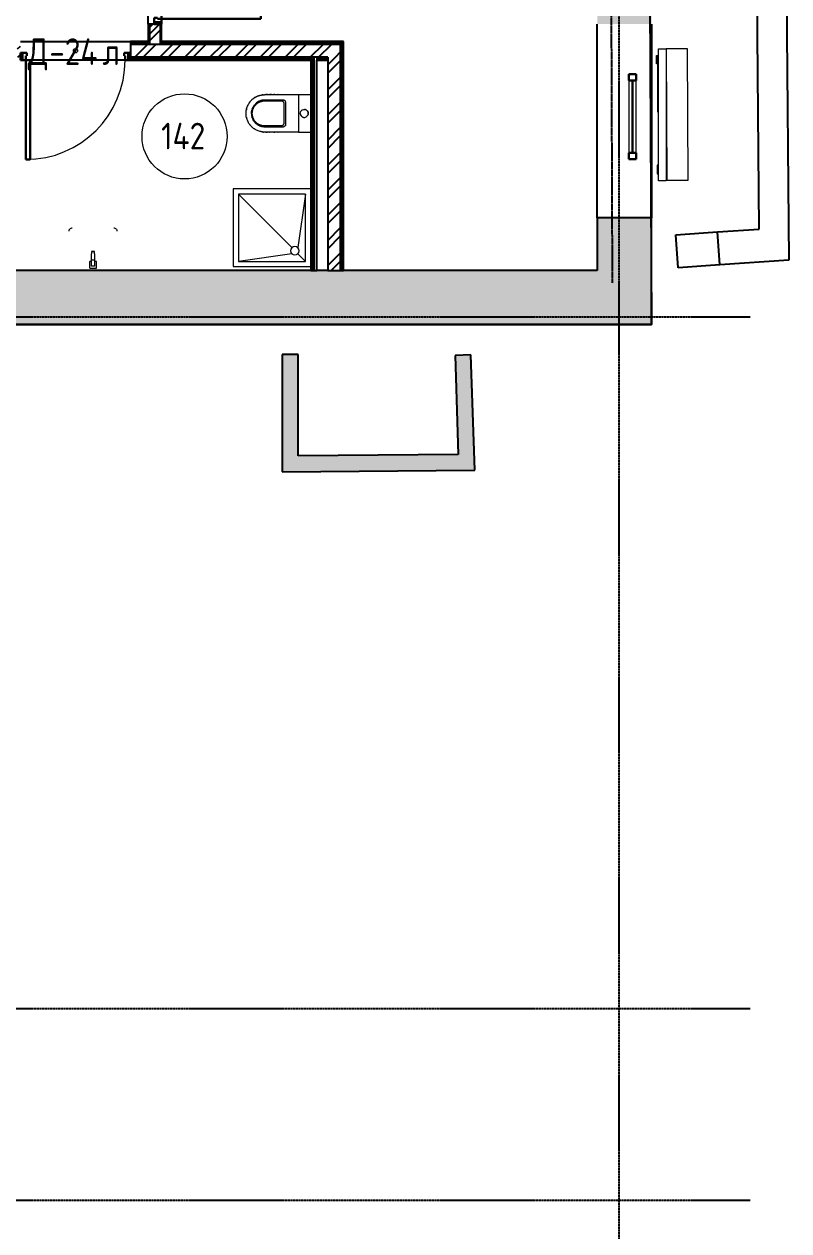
# Model space of a CAD drawing. Header units: millimetres. Extents: x -129048 to 476301, y -5853 to 215316.
# Drawn here: x 50316 to 57505, y 17 to 11356 of the extents above; entities that cross this region are included whole.
import ezdxf

# ---------------------------------------------------------------- set-up
doc = ezdxf.new("R2010")
doc.units = ezdxf.units.MM
for name, pattern in [('ADSK_Линия сетки', [25, 20, -2.5, 0, -2.5]), ('ADSK_Сверху', [4.5, 3, -1.5]), ('ADSK_Снесено', [4.5, 3, -1.5])]:
    doc.linetypes.add(name, pattern=pattern)
for name, color, linetype, lineweight, true_color in [('_ Окна', 5, 'Continuous', 30, 0x0000ff), ('Линии', 7, 'Continuous', 9, 0x00a600), ('Стены внутренние', 5, 'Continuous', 18, 0x0000ff), ('Стены наружные', 1, 'ADSK_Снесено', 18, 0xff0000), ('Стены штриховка', 5, 'Continuous', 18, 0x0000ff)]:
    doc.layers.add(name, color=color, linetype=linetype, lineweight=lineweight, true_color=true_color)
for name, color, linetype, lineweight in [('Двери', 251, 'Continuous', 18), ('Марки дверей', 7, 'Continuous', 20), ('Марки помещений', 7, 'Continuous', 20), ('Окна', 251, 'Continuous', 18), ('Перекрытие', 7, 'Continuous', 18), ('Сантехника', 251, 'Continuous', 18)]:
    doc.layers.add(name, color=color, linetype=linetype, lineweight=lineweight)
doc.styles.add('GOST Common_2', font='GOST Common_0.ttf', dxfattribs={"width": 0.9, "height": 250})
pattern_1 = [(45, (0, 0), (-117.8655, 117.8655), []), (45, (78.58, 0), (-117.8655, 117.8655), [])]

# ---------------------------------------------------------------- blocks, each defined once
blk = doc.blocks.new('AC_Окно_1Створка - 1233х1274h-807691-01 План 1-го этажа маркировочный')
at = {"layer": 'Линии', "color": 8, "lineweight": 18, "true_color": 0x808080}
for p, q in [((-515, -196), (-595, -196)), ((-595, -196), (-595, -210)), ((-515, -210), (-515, -196)), ((438, -215), (438, -196)), ((438, -196), (518, -196)), ((518, -196), (518, -215)), ((-655, -286), (-655, -280)), ((-655, -286), (-620, -286)), ((578, -286), (-655, -286)), ((-655, -286), (-655, -486)), ((-635, -280), (-635, -286)), ((-635, -286), (-555, -286)), ((-555, -286), (-555, -280)), ((558, -286), (478, -286)), ((578, -286), (543, -286)), ((578, -486), (578, -286)), ((-655, -486), (578, -486))]:
    blk.add_line(p, q, dxfattribs=at)
blk = doc.blocks.new('Витраж-тент со смещением вовне - 60мм 30 сдвиг-1466943-01 План 1-го этажа маркировочный')
at = {"layer": '_ Окна'}
for p, q in [((-400, 25), (-400, -45)), ((-400, 25), (-340, 25)), ((-400, -45), (-400, 25)), ((-340, 25), (-340, -45)), ((400, 25), (340, 25)), ((340, 25), (340, -45)), ((400, -45), (400, 25)), ((400, -45), (400, 25)), ((-340, -45), (-400, -45)), ((-340, -10), (340, -10)), ((340, -45), (400, -45))]:
    blk.add_line(p, q, dxfattribs=at)
at = {"layer": 'Окна'}
for p, q in [((340, 25), (-340, 25)), ((-340, -45), (340, -45))]:
    blk.add_line(p, q, dxfattribs=at)
blk = doc.blocks.new('Витраж-тент со смещением вовне - 60мм 11 сдвиг-1466981-01 План 1-го этажа маркировочный')
at = {"layer": 'Линии', "color": 8, "lineweight": 18, "true_color": 0x808080}
for p, q in [((-264, -35), (-264, -45)), ((-264, -45), (-264, -35)), ((-204, -45), (-264, -45)), ((-204, -35), (-204, -45)), ((-204, -45), (204, -45)), ((204, -35), (204, -45)), ((204, -45), (264, -45)), ((264, -45), (264, -35)), ((264, -45), (264, -35))]:
    blk.add_line(p, q, dxfattribs=at)
blk = doc.blocks.new('Прямоугольный импост - 70х20_56мм-1423994-01 План 1-го этажа маркировочный')
at = {"layer": 'Линии', "color": 8, "lineweight": 18, "true_color": 0x808080}
for p, q in [((56301, 12247), (56301, 12867)), ((56371, 12867), (56371, 12247)), ((56371, 12247), (56301, 12247))]:
    blk.add_line(p, q, dxfattribs=at)
blk = doc.blocks.new('Прямоугольный импост - 70х20_56мм-1423996-01 План 1-го этажа маркировочный')
at = {"layer": 'Линии', "color": 8, "lineweight": 18, "true_color": 0x808080}
for p, q in [((56301, 13487), (56371, 13487)), ((56301, 12867), (56301, 13487)), ((56371, 13487), (56371, 12867))]:
    blk.add_line(p, q, dxfattribs=at)
blk = doc.blocks.new('AC_Дверь_Однопольная - Д-24л 1033х2200h-1983231-01 План 1-го этажа маркировочный')
at = {"layer": 'Двери', "lineweight": 30}
for p, q in [((466.5, 996.5), (426.5, 996.5)), ((426.5, 996.5), (426.5, 63.5)), ((466.5, 63.5), (466.5, 996.5)), ((-496.5, 63.5), (-516.5, 63.5)), ((-516.5, 63.5), (-516.5, -6.5)), ((-466.5, 63.5), (-496.5, 63.5)), ((-496.5, 63.5), (-496.5, -6.5)), ((-496.5, -6.5), (-496.5, 63.5)), ((-466.5, 23.5), (-466.5, 63.5)), ((-456.5, 23.5), (-466.5, 23.5)), ((-456.5, -6.5), (-456.5, 23.5)), ((426.5, 63.5), (466.5, 63.5)), ((466.5, 23.5), (456.5, 23.5)), ((456.5, 23.5), (456.5, -6.5)), ((496.5, 63.5), (466.5, 63.5)), ((466.5, 63.5), (466.5, 23.5)), ((496.5, -6.5), (496.5, 63.5)), ((516.5, 63.5), (496.5, 63.5)), ((496.5, 63.5), (496.5, -6.5)), ((516.5, -6.5), (516.5, 63.5)), ((-516.5, -6.5), (-496.5, -6.5)), ((-496.5, -6.5), (-456.5, -6.5)), ((456.5, -6.5), (496.5, -6.5)), ((496.5, -6.5), (516.5, -6.5))]:
    blk.add_line(p, q, dxfattribs=at)
at = {"layer": 'Двери'}
blk.add_arc((466.5, 63.5), 933, 90, 180, dxfattribs=at)
blk = doc.blocks.new('AC_Дверь_Однопольная - Д-24л 1033х2200h-1983226-01 План 1-го этажа маркировочный')
at = {"layer": 'Двери', "lineweight": 30}
for p, q in [((466.5, 1021), (426.5, 1021)), ((426.5, 1021), (426.5, 88)), ((466.5, 88), (466.5, 1021)), ((-496.5, 88), (-516.5, 88)), ((-516.5, 88), (-516.5, 18)), ((-516.5, 18), (-496.5, 18)), ((-466.5, 88), (-496.5, 88)), ((-496.5, 88), (-496.5, 18)), ((-496.5, 18), (-496.5, 88)), ((-496.5, 18), (-456.5, 18)), ((-466.5, 48), (-466.5, 88)), ((-456.5, 48), (-466.5, 48)), ((-456.5, 18), (-456.5, 48)), ((426.5, 88), (466.5, 88)), ((466.5, 48), (456.5, 48)), ((456.5, 48), (456.5, 18)), ((456.5, 18), (496.5, 18)), ((496.5, 88), (466.5, 88)), ((466.5, 88), (466.5, 48)), ((496.5, 18), (496.5, 88)), ((516.5, 88), (496.5, 88)), ((496.5, 88), (496.5, 18)), ((496.5, 18), (516.5, 18)), ((516.5, 18), (516.5, 88))]:
    blk.add_line(p, q, dxfattribs=at)
at = {"layer": 'Двери'}
blk.add_arc((466.5, 88), 933, 90, 180, dxfattribs=at)
blk = doc.blocks.new('Parametric_Porcelain_bathroom_sink_20774 - 450х400мм-2098797-01 План 1-го этажа маркировочный')
at = {"layer": 'Сантехника'}
for p, q in [((-89, 598), (-88, 599)), ((343, 594), (344, 593)), ((110, 384), (140, 384)), ((110, 384), (110, 361)), ((140, 384), (110, 384)), ((110, 301), (110, 361)), ((140, 361), (140, 384)), ((140, 361), (140, 301)), ((93, 286), (93, 227)), ((110, 288), (95, 288)), ((110, 266), (110, 301)), ((140, 301), (110, 301)), ((110, 246), (110, 266)), ((140, 246), (110, 246)), ((140, 301), (140, 266)), ((155, 288), (140, 288)), ((140, 266), (140, 246)), ((156, 227), (156, 286)), ((95, 225), (155, 225))]:
    blk.add_line(p, q, dxfattribs=at)
at = {"layer": 'Сантехника', "flags": 128}
for points in [[(-100, 575), (-100, 576), (-100, 577), (-100, 579), (-100, 580), (-99, 581), (-99, 582)], [(-98, 584), (-98, 586), (-98, 587), (-97, 588), (-97, 589)], [(-95, 591), (-95, 592), (-94, 593), (-93, 594), (-93, 595)], [(-83, 602), (-82, 603), (-81, 603), (-80, 603)], [(-77, 604), (-76, 604), (-75, 605), (-74, 605), (-73, 605), (-72, 605), (-70, 605), (-70, 605)], [(320, 605), (321, 605), (322, 605), (324, 605), (325, 605), (326, 604), (327, 604)], [(329, 603), (331, 603), (332, 603), (333, 602), (334, 602)], [(336, 600), (337, 600), (338, 599), (339, 598), (340, 598)], [(347, 588), (348, 587), (348, 586), (348, 585)], [(349, 582), (349, 581), (350, 580), (350, 579), (350, 578), (350, 577), (350, 575), (350, 575)]]:
    blk.add_lwpolyline(points, dxfattribs=at)
at = {"layer": 'Сантехника'}
for centre, radius, start, end in [((95, 286), 1.87, 120, 150), ((95, 286), 1.87, 90, 180), ((95, 286), 1.87, 120, 150), ((95, 286), 1.87, 120, 150), ((155, 286), 1.87, 0, 90), ((155, 286), 1.87, 30, 60), ((155, 286), 1.87, 30, 60), ((155, 286), 1.87, 30, 60), ((95, 227), 1.49, 180, 270), ((155, 227), 1.49, 270, 360)]:
    blk.add_arc(centre, radius, start, end, dxfattribs=at)
blk = doc.blocks.new('WCPan-60cm-CloseCoupled-FloorMounted - WC_FloorStandingWC_Vitra_Zentrum_5781B003-0075-1928247-01 План 1-го этажа маркировочный')
at = {"layer": 'Сантехника'}
for p, q in [((50044, 42669), (50044, 42869)), ((50163, 42947), (50163, 42592)), ((50164, 42947), (50164, 42592)), ((50279, 42947), (50279, 42592)), ((50026, 42861), (50026, 42677)), ((50253, 42758), (50253, 42757)), ((50255, 42769), (50255, 42768))]:
    blk.add_line(p, q, dxfattribs=at)
at = {"layer": 'Сантехника', "flags": 128}
for points in [[(50017, 42895), (49987, 42895), (49960, 42895), (49934, 42895), (49901, 42895), (49873, 42895), (49847, 42895), (49819, 42892), (49792, 42883), (49769, 42868), (49749, 42848), (49734, 42824), (49724, 42797), (49721, 42769)], [(50164, 42947), (50221, 42947), (50279, 42947)], [(50180, 42769), (50182, 42782), (50189, 42794), (50199, 42802), (50211, 42806), (50224, 42806), (50236, 42802), (50246, 42794), (50253, 42782), (50255, 42769)], [(50180, 42769), (50182, 42757), (50189, 42745), (50199, 42737), (50211, 42732), (50224, 42732), (50236, 42737), (50246, 42745), (50253, 42757), (50255, 42769)], [(50164, 42592), (50221, 42592), (50279, 42592)]]:
    blk.add_lwpolyline(points, dxfattribs=at)
at = {"layer": 'Сантехника'}
for start, end in [(32.818, 86.5759), (332.8419, 27.1631), (273.4205, 327.1711)]:
    blk.add_arc((50217, 42769), 37.5, start, end, dxfattribs=at)
for centre, start_param, end_param in [((50163, 45003), 3.147063, 3.154396), ((50163, 40535), 6.270382, 6.277715)]:
    blk.add_ellipse(centre, major_axis=(0, 2057), ratio=0.01105, start_param=start_param, end_param=end_param, dxfattribs=at)
for points, knots in [([(49670, 42769), (49670, 42770), (49670, 42771), (49670, 42775), (49670, 42779), (49670, 42785), (49671, 42791), (49672, 42797), (49673, 42804), (49675, 42811), (49676, 42818), (49678, 42824), (49681, 42832), (49684, 42839), (49688, 42848), (49692, 42856), (49698, 42865), (49703, 42873), (49707, 42879), (49711, 42883), (49715, 42887), (49719, 42891), (49723, 42896), (49727, 42900), (49731, 42903), (49735, 42906), (49738, 42909), (49742, 42912), (49746, 42914), (49750, 42917), (49755, 42920), (49760, 42923), (49766, 42926), (49771, 42929), (49776, 42931), (49780, 42933), (49784, 42934), (49788, 42936), (49793, 42937), (49797, 42938), (49801, 42939), (49805, 42940), (49810, 42941), (49814, 42942), (49819, 42943), (49823, 42943), (49828, 42944), (49833, 42944), (49837, 42945), (49842, 42945), (49846, 42945), (49850, 42946), (49855, 42946), (49861, 42946), (49869, 42946), (49880, 42946), (49893, 42946), (49907, 42946), (49920, 42946), (49931, 42947), (49941, 42947), (49951, 42947), (49961, 42947), (49972, 42947), (49982, 42947), (49990, 42947), (49994, 42947), (49996, 42947), (49997, 42947), (49999, 42947), (50000, 42947), (50002, 42947), (50003, 42947), (50004, 42947), (50005, 42947)], [-4.049472, -4.049472, -4.049472, -4.049472, -3.861131, -3.67279, -3.484448, -3.296107, -3.107766, -2.919425, -2.731083, -2.542742, -2.412446, -2.28215, -2.151853, -2.021557, -1.891261, -1.760965, -1.630668, -1.500372, -1.435282, -1.370191, -1.3051, -1.24001, -1.174919, -1.109829, -1.044738, -0.979648, -0.938527, -0.897407, -0.856286, -0.815166, -0.774045, -0.732925, -0.691804, -0.650683, -0.624579, -0.598474, -0.572369, -0.546265, -0.52016, -0.494055, -0.467951, -0.441846, -0.416137, -0.390428, -0.36472, -0.339011, -0.313302, -0.287593, -0.261885, -0.236176, -0.21814, -0.200103, -0.182067, -0.164031, -0.145994, -0.127958, -0.109922, -0.091885, -0.081743, -0.071601, -0.061459, -0.051317, -0.041175, -0.031033, -0.020891, -0.010749, -0.009405, -0.008061, -0.006718, -0.005374, -0.004031, -0.002687, -0.001344, 0, 0, 0, 0]), ([(49706, 42877), (49706, 42876), (49704, 42875), (49702, 42871), (49700, 42868), (49699, 42866), (49698, 42866)], [0.73453829, 0.73453829, 0.73453829, 0.73453829, 0.73958333, 0.75, 0.76041667, 0.76559387, 0.76559387, 0.76559387, 0.76559387]), ([(49729, 42901), (49728, 42901), (49725, 42898), (49722, 42895), (49720, 42893)], [0.65650769, 0.65650769, 0.65650769, 0.65650769, 0.66666667, 0.68597408, 0.68597408, 0.68597408, 0.68597408]), ([(49729, 42769), (49729, 42777), (49730, 42789), (49734, 42805), (49740, 42820), (49750, 42838), (49763, 42853), (49776, 42864), (49786, 42870), (49795, 42875), (49802, 42878), (49808, 42881), (49814, 42882), (49821, 42884), (49831, 42886), (49844, 42887), (49861, 42887), (49883, 42887), (49918, 42887), (49956, 42887), (49986, 42887), (49999, 42887)], [-0.881059, -0.881059, -0.881059, -0.881059, -0.8185544, -0.7873044, -0.7560544, -0.6935544, -0.6310544, -0.5998044, -0.5685544, -0.5373044, -0.5216794, -0.5060544, -0.4904294, -0.4748044, -0.4435544, -0.4123044, -0.3810544, -0.3185544, -0.2560544, -0.1310544, -0.0428572, -0.0428572, -0.0428572, -0.0428572]), ([(49757, 42922), (49756, 42921), (49754, 42920), (49751, 42918), (49748, 42916), (49747, 42915)], [0.5780337, 0.5780337, 0.5780337, 0.5780337, 0.58333333, 0.59375, 0.60237091, 0.60237091, 0.60237091, 0.60237091]), ([(49759, 42860), (49761, 42861), (49765, 42865), (49769, 42868), (49772, 42871)], [0.27513812, 0.27513812, 0.27513812, 0.27513812, 0.29166667, 0.32160073, 0.32160073, 0.32160073, 0.32160073]), ([(49783, 42878), (49785, 42879), (49790, 42881), (49795, 42884), (49797, 42885), (49798, 42885)], [0.35634739, 0.35634739, 0.35634739, 0.35634739, 0.375, 0.39583333, 0.40053784, 0.40053784, 0.40053784, 0.40053784]), ([(49810, 42890), (49813, 42890), (49817, 42892), (49824, 42893), (49827, 42893), (49828, 42893)], [0.4375, 0.4375, 0.4375, 0.4375, 0.45833333, 0.47916667, 0.48641545, 0.48641545, 0.48641545, 0.48641545]), ([(49832, 42944), (49832, 42944), (49831, 42944), (49828, 42944), (49824, 42944), (49822, 42943), (49821, 42943)], [0.39522151, 0.39522151, 0.39522151, 0.39522151, 0.39583333, 0.40625, 0.41666667, 0.42134296, 0.42134296, 0.42134296, 0.42134296]), ([(49842, 42894), (49844, 42895), (49849, 42895), (49855, 42895), (49858, 42895), (49859, 42895)], [0.52439248, 0.52439248, 0.52439248, 0.52439248, 0.54166667, 0.5625, 0.5716159, 0.5716159, 0.5716159, 0.5716159]), ([(49873, 42946), (49872, 42946), (49869, 42946), (49864, 42946), (49860, 42946), (49857, 42946), (49856, 42946)], [0.30427449, 0.30427449, 0.30427449, 0.30427449, 0.3125, 0.32291667, 0.33333333, 0.3395761, 0.3395761, 0.3395761, 0.3395761]), ([(49909, 42946), (49908, 42946), (49905, 42946), (49901, 42946), (49898, 42946), (49895, 42946), (49893, 42946), (49891, 42946), (49891, 42946)], [0.22091476, 0.22091476, 0.22091476, 0.22091476, 0.22916667, 0.23958333, 0.24479167, 0.25, 0.25520833, 0.25892352, 0.25892352, 0.25892352, 0.25892352]), ([(49942, 42947), (49942, 42947), (49940, 42947), (49937, 42947), (49934, 42947), (49932, 42947)], [0.14303768, 0.14303768, 0.14303768, 0.14303768, 0.14583333, 0.15625, 0.16666667, 0.16666667, 0.16666667, 0.16666667]), ([(49999, 42887), (50001, 42887), (50005, 42887), (50011, 42885), (50015, 42882), (50019, 42879), (50022, 42875), (50025, 42868), (50026, 42864), (50026, 42861)], [-1, -1, -1, -1, -0.833333, -0.666667, -0.583333, -0.5, -0.333333, -0.166667, 0, 0, 0, 0]), ([(50005, 42947), (50010, 42947), (50022, 42947), (50041, 42947), (50061, 42947), (50084, 42947), (50108, 42947), (50128, 42947), (50147, 42947), (50158, 42947), (50163, 42947)], [-4.113201, -4.113201, -4.113201, -4.113201, -3.611572, -3.109943, -2.608313, -2.106684, -1.580013, -1.053342, -0.526671, 0, 0, 0, 0]), ([(50044, 42869), (50044, 42871), (50043, 42878), (50037, 42887), (50030, 42892), (50023, 42895), (50019, 42895), (50017, 42895)], [-1.399204, -1.399204, -1.399204, -1.399204, -0.991678, -0.684937, -0.377368, -0.184471, 0, 0, 0, 0]), ([(50041, 42882), (50041, 42881), (50041, 42881), (50041, 42880), (50041, 42880)], [0.69452299, 0.69452299, 0.69452299, 0.69452299, 0.72222222, 0.7371201, 0.7371201, 0.7371201, 0.7371201]), ([(50005, 42592), (50003, 42592), (49999, 42592), (49993, 42592), (49986, 42592), (49973, 42592), (49954, 42592), (49929, 42592), (49905, 42592), (49885, 42592), (49870, 42592), (49858, 42593), (49848, 42593), (49839, 42593), (49830, 42594), (49821, 42595), (49812, 42597), (49800, 42599), (49785, 42604), (49769, 42610), (49754, 42618), (49739, 42628), (49726, 42639), (49714, 42651), (49705, 42663), (49696, 42676), (49689, 42689), (49682, 42705), (49676, 42721), (49673, 42733), (49672, 42741), (49671, 42745), (49671, 42749), (49671, 42752), (49670, 42755), (49670, 42757), (49670, 42760), (49670, 42762), (49670, 42763), (49670, 42765), (49670, 42767), (49670, 42768), (49670, 42769), (49670, 42769), (49670, 42769), (49670, 42769), (49670, 42769)], [-20.049415, -20.049415, -20.049415, -20.049415, -19.9374, -19.825385, -19.71337, -19.601354, -19.117402, -18.633449, -18.149496, -17.665543, -17.288144, -16.910745, -16.533346, -16.155946, -15.770496, -15.385045, -14.999595, -14.614144, -13.837234, -13.060323, -12.283412, -11.506502, -10.565218, -9.623934, -8.68265, -7.741366, -6.423461, -5.105557, -3.787653, -2.469748, -2.16459, -1.859431, -1.554272, -1.249113, -1.082103, -0.915093, -0.748083, -0.581073, -0.452946, -0.32482, -0.196693, -0.068567, -0.051425, -0.034283, -0.017142, 0, 0, 0, 0]), ([(49676, 42814), (49675, 42813), (49675, 42810), (49674, 42806), (49673, 42803), (49673, 42802)], [0.89583333, 0.89583333, 0.89583333, 0.89583333, 0.90625, 0.91666667, 0.92254035, 0.92254035, 0.92254035, 0.92254035]), ([(49688, 42848), (49687, 42846), (49686, 42844), (49684, 42840), (49683, 42837), (49683, 42836)], [0.8145512, 0.8145512, 0.8145512, 0.8145512, 0.82291667, 0.83333333, 0.84189093, 0.84189093, 0.84189093, 0.84189093]), ([(49721, 42769), (49721, 42771), (49721, 42776), (49722, 42783), (49723, 42790), (49724, 42795), (49724, 42797), (49724, 42798)], [0, 0, 0, 0, 0.02083333, 0.04166667, 0.0625, 0.07291667, 0.08026225, 0.08026225, 0.08026225, 0.08026225]), ([(49721, 42769), (49721, 42769), (49721, 42767), (49721, 42765), (49721, 42763), (49721, 42761), (49721, 42758), (49722, 42756), (49722, 42753), (49722, 42750), (49723, 42747), (49723, 42744), (49724, 42741), (49725, 42737), (49726, 42734), (49727, 42731), (49728, 42727), (49730, 42724), (49731, 42720), (49732, 42717), (49734, 42714), (49735, 42711), (49737, 42708), (49738, 42706), (49740, 42703), (49741, 42700), (49743, 42698), (49745, 42695), (49747, 42693), (49748, 42691), (49750, 42689), (49752, 42686), (49754, 42684), (49756, 42682), (49758, 42680), (49761, 42677), (49763, 42675), (49766, 42673), (49768, 42671), (49771, 42669), (49773, 42667), (49776, 42665), (49778, 42664), (49781, 42662), (49783, 42661), (49786, 42659), (49788, 42658), (49791, 42657), (49793, 42656), (49795, 42654), (49797, 42653), (49800, 42652), (49802, 42652), (49804, 42651), (49807, 42650), (49809, 42649), (49811, 42649), (49814, 42648), (49816, 42647), (49818, 42647), (49821, 42646), (49823, 42646), (49826, 42646), (49828, 42645), (49831, 42645), (49834, 42645), (49837, 42644), (49839, 42644), (49842, 42644), (49845, 42644), (49848, 42644), (49851, 42644), (49854, 42644), (49857, 42644), (49861, 42643), (49864, 42643), (49867, 42643), (49870, 42643), (49873, 42643), (49876, 42643), (49879, 42643), (49882, 42643), (49886, 42643), (49891, 42643), (49896, 42643), (49901, 42643), (49906, 42643), (49911, 42643), (49917, 42643), (49922, 42643), (49927, 42643), (49931, 42643), (49935, 42643), (49939, 42643), (49943, 42643), (49945, 42643), (49947, 42643), (49949, 42643), (49951, 42643), (49955, 42643), (49958, 42643), (49962, 42643), (49966, 42643), (49970, 42643), (49974, 42643), (49978, 42643), (49983, 42643), (49987, 42643), (49992, 42643), (49997, 42643), (50002, 42643), (50007, 42643), (50012, 42643), (50015, 42643), (50017, 42643)], [-58.924074, -58.924074, -58.924074, -58.924074, -58.626767, -58.329459, -58.032152, -57.734844, -57.437537, -57.140229, -56.842922, -56.545614, -56.248307, -55.950999, -55.653692, -55.356384, -55.059077, -54.761769, -54.464462, -54.167154, -53.909806, -53.652457, -53.395109, -53.13776, -52.880412, -52.623063, -52.365715, -52.108366, -51.851018, -51.593669, -51.336321, -51.078972, -50.821624, -50.564275, -50.306927, -50.049579, -49.709363, -49.369148, -49.028933, -48.688718, -48.348503, -48.008288, -47.668073, -47.327858, -46.987643, -46.647428, -46.307213, -45.966998, -45.626783, -45.286568, -44.946353, -44.606138, -44.248477, -43.890817, -43.533156, -43.175496, -42.817835, -42.460175, -42.102514, -41.744854, -41.387193, -41.029533, -40.671873, -40.314212, -39.956552, -39.598891, -39.241231, -38.88357, -38.535083, -38.186597, -37.83811, -37.489623, -37.141136, -36.79265, -36.444163, -36.095676, -35.747189, -35.398703, -35.050216, -34.701729, -34.353242, -34.004756, -33.656269, -33.307782, -32.843962, -32.380141, -31.916321, -31.452501, -30.98868, -30.52486, -30.06104, -29.59722, -29.133399, -28.669579, -28.205759, -27.741938, -27.278118, -26.814298, -26.350477, -25.886657, -24.268741, -22.650825, -21.032909, -19.414993, -17.797077, -16.179161, -14.561245, -12.943328, -11.325412, -9.707496, -8.08958, -6.471664, -4.853748, -3.235832, -1.617916, 0, 0, 0, 0]), ([(49727, 42808), (49728, 42809), (49728, 42811), (49730, 42816), (49732, 42820), (49734, 42824), (49734, 42826), (49735, 42826)], [0.1072591, 0.1072591, 0.1072591, 0.1072591, 0.11458333, 0.125, 0.14583333, 0.15625, 0.1607108, 0.1607108, 0.1607108, 0.1607108]), ([(49999, 42651), (49986, 42651), (49956, 42651), (49918, 42651), (49883, 42651), (49861, 42651), (49844, 42652), (49831, 42653), (49821, 42654), (49814, 42656), (49808, 42658), (49802, 42660), (49795, 42663), (49786, 42668), (49776, 42675), (49763, 42685), (49750, 42700), (49740, 42718), (49734, 42733), (49730, 42749), (49729, 42761), (49729, 42769)], [0.0428572, 0.0428572, 0.0428572, 0.0428572, 0.1310544, 0.2560544, 0.3185544, 0.3810544, 0.4123044, 0.4435544, 0.4748044, 0.4904294, 0.5060544, 0.5216794, 0.5373044, 0.5685544, 0.5998044, 0.6310544, 0.6935544, 0.7560544, 0.7873044, 0.8185544, 0.881059, 0.881059, 0.881059, 0.881059]), ([(49741, 42837), (49742, 42838), (49744, 42842), (49747, 42846), (49750, 42849), (49751, 42851)], [0.1938714, 0.1938714, 0.1938714, 0.1938714, 0.20833333, 0.22916667, 0.24084036, 0.24084036, 0.24084036, 0.24084036]), ([(50182, 42781), (50182, 42782), (50182, 42782), (50182, 42783), (50183, 42783)], [-0.79368047, -0.79368047, -0.79368047, -0.79368047, -0.78571429, -0.76296055, -0.76296055, -0.76296055, -0.76296055]), ([(49673, 42735), (49673, 42735), (49674, 42731), (49675, 42728), (49675, 42725)], [0.07790377, 0.07790377, 0.07790377, 0.07790377, 0.08333333, 0.10312609, 0.10312609, 0.10312609, 0.10312609]), ([(49683, 42703), (49683, 42701), (49685, 42698), (49687, 42694), (49688, 42691)], [0.15609637, 0.15609637, 0.15609637, 0.15609637, 0.16666667, 0.18556267, 0.18556267, 0.18556267, 0.18556267]), ([(49698, 42672), (49700, 42671), (49702, 42667), (49705, 42664), (49706, 42662)], [0.23487199, 0.23487199, 0.23487199, 0.23487199, 0.25, 0.26517937, 0.26517937, 0.26517937, 0.26517937]), ([(49720, 42646), (49722, 42644), (49725, 42641), (49728, 42638), (49729, 42637)], [0.31372869, 0.31372869, 0.31372869, 0.31372869, 0.33333333, 0.34362952, 0.34362952, 0.34362952, 0.34362952]), ([(49728, 42727), (49728, 42727), (49728, 42729), (49727, 42731), (49726, 42734), (49725, 42737), (49725, 42737)], [0.88401006, 0.88401006, 0.88401006, 0.88401006, 0.88541667, 0.89583333, 0.90625, 0.91261207, 0.91261207, 0.91261207, 0.91261207]), ([(49744, 42697), (49744, 42697), (49742, 42699), (49740, 42702), (49738, 42706), (49737, 42707), (49737, 42708)], [0.79073929, 0.79073929, 0.79073929, 0.79073929, 0.79166667, 0.8125, 0.82291667, 0.82510106, 0.82510106, 0.82510106, 0.82510106]), ([(49766, 42673), (49765, 42673), (49763, 42676), (49759, 42679), (49757, 42681), (49756, 42682)], [0.70059285, 0.70059285, 0.70059285, 0.70059285, 0.70833333, 0.72916667, 0.73777538, 0.73777538, 0.73777538, 0.73777538]), ([(49793, 42655), (49792, 42656), (49789, 42658), (49785, 42660), (49782, 42661), (49781, 42662)], [0.61440341, 0.61440341, 0.61440341, 0.61440341, 0.625, 0.64583333, 0.65006745, 0.65006745, 0.65006745, 0.65006745]), ([(49825, 42646), (49825, 42646), (49822, 42646), (49817, 42647), (49812, 42648), (49810, 42649)], [0.51911637, 0.51911637, 0.51911637, 0.51911637, 0.52083333, 0.54166667, 0.56178791, 0.56178791, 0.56178791, 0.56178791]), ([(49857, 42644), (49856, 42644), (49853, 42644), (49848, 42644), (49845, 42644), (49843, 42644)], [0.42975153, 0.42975153, 0.42975153, 0.42975153, 0.4375, 0.45833333, 0.46818954, 0.46818954, 0.46818954, 0.46818954]), ([(50026, 42677), (50026, 42675), (50025, 42670), (50022, 42664), (50019, 42659), (50015, 42656), (50011, 42654), (50005, 42652), (50001, 42651), (49999, 42651)], [-1, -1, -1, -1, -0.833333, -0.666667, -0.5, -0.416667, -0.333333, -0.166667, 0, 0, 0, 0]), ([(50017, 42643), (50020, 42643), (50028, 42645), (50037, 42651), (50043, 42661), (50044, 42667), (50044, 42669)], [-4.576676, -4.576676, -4.576676, -4.576676, -3.420853, -2.362821, -1.38046, 0, 0, 0, 0]), ([(50041, 42657), (50040, 42657), (50040, 42656), (50040, 42656), (50040, 42655)], [0.30813645, 0.30813645, 0.30813645, 0.30813645, 0.3125, 0.35026428, 0.35026428, 0.35026428, 0.35026428]), ([(50043, 42663), (50043, 42663), (50043, 42662), (50042, 42661), (50042, 42661)], [0.14925999, 0.14925999, 0.14925999, 0.14925999, 0.1875, 0.1968419, 0.1968419, 0.1968419, 0.1968419]), ([(50212, 42732), (50212, 42732), (50211, 42732), (50211, 42733), (50210, 42733)], [-0.91359982, -0.91359982, -0.91359982, -0.91359982, -0.89285714, -0.87932789, -0.87932789, -0.87932789, -0.87932789]), ([(49748, 42623), (49750, 42621), (49753, 42619), (49756, 42617), (49757, 42617)], [0.39699712, 0.39699712, 0.39699712, 0.39699712, 0.41666667, 0.42228657, 0.42228657, 0.42228657, 0.42228657]), ([(49821, 42595), (49822, 42595), (49826, 42595), (49830, 42594), (49833, 42594), (49833, 42594)], [0.57885721, 0.57885721, 0.57885721, 0.57885721, 0.58333333, 0.60416667, 0.60686986, 0.60686986, 0.60686986, 0.60686986]), ([(49857, 42593), (49858, 42593), (49862, 42593), (49867, 42592), (49871, 42592), (49873, 42592)], [0.66095419, 0.66095419, 0.66095419, 0.66095419, 0.66666667, 0.6875, 0.69783585, 0.69783585, 0.69783585, 0.69783585]), ([(49932, 42592), (49935, 42592), (49938, 42592), (49942, 42592), (49942, 42592)], [0.83333333, 0.83333333, 0.83333333, 0.83333333, 0.85416667, 0.85711815, 0.85711815, 0.85711815, 0.85711815]), ([(50163, 42592), (50149, 42592), (50119, 42592), (50078, 42592), (50042, 42592), (50023, 42592), (50014, 42592), (50010, 42592), (50007, 42592), (50005, 42592), (50005, 42592)], [-13.742702, -13.742702, -13.742702, -13.742702, -11.119817, -8.496932, -5.874047, -3.251161, -2.438371, -1.625581, -0.81279, 0, 0, 0, 0])]:
    blk.add_open_spline(points, degree=3, knots=knots, dxfattribs=at)
for points in [[(49973, 42947), (49972, 42947), (49970, 42947), (49968, 42947)], [(50022, 42895), (50022, 42894), (50023, 42894), (50024, 42894)], [(50027, 42893), (50028, 42893), (50028, 42893), (50029, 42892)], [(50043, 42876), (50043, 42876), (50043, 42875), (50043, 42875)], [(50183, 42756), (50182, 42756), (50182, 42757), (50182, 42758)], [(50198, 42801), (50198, 42802), (50199, 42802), (50200, 42802)], [(50210, 42806), (50211, 42806), (50212, 42806), (50212, 42807)], [(50024, 42644), (50024, 42644), (50023, 42644), (50023, 42644)], [(50030, 42647), (50030, 42647), (50029, 42646), (50029, 42646)], [(50200, 42737), (50199, 42737), (50198, 42737), (50198, 42738)], [(49892, 42592), (49893, 42592), (49894, 42592), (49895, 42592)], [(49968, 42592), (49970, 42592), (49972, 42592), (49973, 42592)]]:
    blk.add_open_spline(points, degree=3, dxfattribs=at)
blk = doc.blocks.new('Душевая кабинка-2D - 730кв-1928972-01 План 1-го этажа маркировочный')
at = {"layer": 'Сантехника'}
for p, q in [((730, 0), (0, 0)), ((730, -730), (730, 0)), ((50, -50), (50, -680)), ((680, -50), (50, -50)), ((680, -680), (680, -50)), ((50, -680), (680, -680)), ((0, -730), (730, -730))]:
    blk.add_line(p, q, dxfattribs=at)
at = {"layer": 'Сантехника', "lineweight": 9}
for p, q in [((122, -122), (50, -50)), ((178, -122), (680, -50)), ((50, -680), (121, -179)), ((680, -680), (179, -179))]:
    blk.add_line(p, q, dxfattribs=at)
at = {"layer": 'Сантехника'}
for start, end in [(0, 180), (180, 0)]:
    blk.add_arc((150, -150), 40, start, end, dxfattribs=at)
blk = doc.blocks.new('ADSK_Марка_Помещение_ОдноЗначение - Номер-247393-01 План 1-го этажа маркировочный')
at = {"layer": 'Марки помещений'}
blk.add_circle((0, 0), 4, dxfattribs=at)
blk = doc.blocks.new('ADSK_Марка_Дверь - Марка типа и комментарии-2020407-01 План 1-го этажа маркировочный')
at = {"layer": 'Марки дверей', "lineweight": 9}
blk.add_circle((0, 0), 0.2, dxfattribs=at)

msp = doc.modelspace()

# ---------------------------------------------------------------- hatches: boundary and pattern name
at = {"layer": 'Стены внутренние', "lineweight": 25, "true_color": 0x636466}
h = msp.add_hatch(dxfattribs=at)
h.set_pattern_fill('FP_3', color=251, style=0, pattern_type=2)
h.set_pattern_definition([(45, (0, 0), (-179.6051, 179.6051), []), (45, (63.5, 0), (0, 359.2102), []), (45, (-63.5, 0), (0, 359.2102), [])])
h.paths.add_polyline_path([(51593.23795, 11165.5676), (51593.23795, 11356.21709), (51493.23795, 11356.21709), (51493.23795, 11165.5676)])
h.paths.add_polyline_path([(51538.23795, 12389.21709), (51593.23795, 12389.21709), (51593.23795, 13346.21709), (51493.23795, 13346.21709), (51493.23795, 12389.21709)])
h = msp.add_hatch(dxfattribs=at)
h.set_pattern_fill('FP_2', color=251, style=0, pattern_type=2)
h.set_pattern_definition(pattern_1)
h.paths.add_polyline_path([(53066.345, 11045.5676), (53290.345, 11045.5676), (53290.345, 11165.5676), (51315.12667, 11164.6745), (51315.12667, 11045.5676), (53039.345, 11045.5676)])
h.paths.add_polyline_path([(50282.12667, 11045.5676), (50282.12667, 11165.5676), (50254.12667, 11164.6745), (50254.12667, 11045.5676)])
h = msp.add_hatch(dxfattribs=at)
h.set_pattern_fill('FP_2', color=251, style=0, pattern_type=2)
h.set_pattern_definition(pattern_1)
h.paths.add_polyline_path([(53290.345, 9042.30207), (53290.345, 11045.5676), (53170.345, 11045.5676), (53170.345, 9042.30207)])
at = {"layer": 'Стены наружные', "linetype": 'Continuous', "lineweight": 25, "true_color": 0x636466}
h = msp.add_hatch(color=251, dxfattribs=at)
h.paths.add_polyline_path([(56213.94922, 9042.30207), (56213.94922, 9536.31257), (55703.94922, 9536.31257), (55703.94922, 9042.30207), (55830.59648, 9042.30207)])
h.paths.add_polyline_path([(55703.94922, 11356.31257), (56213.94922, 11356.31257), (56213.94922, 13914.84402), (55703.94922, 13914.84402), (55703.94922, 13510.50237)])
h.paths.add_polyline_path([(55703.94922, 15734.84402), (56213.94922, 15734.84402), (56213.94922, 17978.53278), (55703.94922, 17978.53278), (55703.94922, 15737.82735)])
h.paths.add_polyline_path([(56213.94922, 19798.53278), (56213.94922, 20861.19002), (55703.94922, 20863.54476), (55703.94922, 19798.53278)])
for points in [[(53439.50697, 8532.30207), (56213.94922, 8532.30207), (56213.94922, 9042.30207), (49933.40071, 9042.30207), (49933.40071, 8532.30207), (52324.77305, 8532.30207)], [(52742.60474, 7299.81414), (52892.60517, 7300.95677), (52892.95881, 8251.71), (52742.95882, 8251.76579), (52742.60516, 7300.95677)], [(54401.29527, 7162.4448), (54551.33697, 7163.58773), (54516.19749, 8247.99199), (54366.27618, 8243.13387), (54401.25823, 7163.58773)], [(52742.54894, 7149.80937), (54401.29527, 7162.4448), (54396.43567, 7312.41213), (52742.60474, 7299.81414), (52742.55364, 7162.4448)]]:
    msp.add_hatch(color=251, dxfattribs=at).paths.add_polyline_path(points)

# ---------------------------------------------------------------- linework, layer by layer
at = {"linetype": 'ADSK_Линия сетки', "lineweight": 25}
for p, q in [((55909.91035, -4984.78696), (55909.91035, 44534.78674)), ((-11086.22475, 8606.78828), (57141.71826, 8606.78828)), ((-11086.22475, 2106.78828), (57141.71826, 2106.78828)), ((-11086.22475, 306.78828), (57141.71826, 306.78828))]:
    msp.add_line(p, q, dxfattribs=at)
at = {"color": 251, "lineweight": 25, "true_color": 0x636466}
msp.add_lwpolyline([(46033.2121, 20934.05859), (46033.2121, 43759.20652), (56032.61764, 43759.20652), (56213.94922, 8532.30207), (49933.40071, 8532.30207), (49933.40071, 150.23165), (42036.9317, 150.23165), (42036.9317, 2106.78828), (31235.97355, 2186.47811), (31336.39547, 2185.73719), (31336.39547, -2732.56685), (18972.64368, -2732.56685), (18972.64368, 2186.47811), (8272.99741, 2186.47811), (8272.99741, 272.0206), (290.4987, 306.78828), (290.4987, 8529.25245)], dxfattribs=at)
at = {"layer": 'Линии', "color": 251, "lineweight": 25, "true_color": 0x636466}
for p, q in [((57460.44765, 13752.57362), (57504.56204, 9139.56727)), ((57226.76342, 9430.90164), (57188.58147, 13423.55751)), ((56832.68566, 9403.3496), (57226.76342, 9430.90164)), ((56441.06151, 9375.96909), (56832.68566, 9403.3496)), ((56462.68247, 9066.72399), (56441.06151, 9375.96909)), ((56854.30661, 9094.10449), (56832.68566, 9403.3496)), ((56854.30661, 9094.10449), (56462.68247, 9066.72399)), ((57504.56204, 9139.56727), (56854.30661, 9094.10449))]:
    msp.add_line(p, q, dxfattribs=at)
at = {"layer": 'Перекрытие', "color": 251, "linetype": 'ADSK_Сверху', "lineweight": 25, "true_color": 0x636466}
msp.add_line((55804.16215, 19903.87945), (55843.57429, 8925.74999), dxfattribs=at)
at = {"layer": 'Стены внутренние', "color": 251, "lineweight": 25, "true_color": 0x636466}
for p, q in [((51481.23795, 11356.21709), (51481.23795, 12389.21709)), ((51538.23795, 11356.21709), (51481.23795, 11356.21709)), ((51481.23795, 11356.21709), (51481.23795, 11193.5676)), ((51608.23795, 11193.5676), (51608.23795, 11356.21709)), ((50282.12667, 11193.5676), (51315.12667, 11193.5676)), ((51481.23795, 11193.5676), (51315.12667, 11193.5676)), ((51315.12667, 11193.5676), (51315.12667, 11087.5676)), ((53318.345, 11193.5676), (51608.23795, 11193.5676)), ((53318.345, 9042.30207), (53318.345, 11193.5676)), ((51265.12667, 11017.5676), (50372.12667, 11017.5676)), ((51315.12667, 11017.5676), (53011.345, 11017.5676)), ((53011.345, 11017.5676), (53011.345, 9042.30207)), ((53066.345, 11017.5676), (53170.345, 11017.5676)), ((53066.345, 9042.30207), (53066.345, 11017.5676)), ((53170.345, 11017.5676), (53170.345, 9042.30207)), ((53011.345, 9042.30207), (53066.345, 9042.30207)), ((53170.345, 9042.30207), (53318.345, 9042.30207))]:
    msp.add_line(p, q, dxfattribs=at)
at = {"layer": 'Стены наружные', "color": 251, "linetype": 'Continuous', "lineweight": 25, "true_color": 0x636466}
for p, q in [((55703.94922, 9536.31257), (55703.94922, 11356.31257)), ((56213.94922, 11356.31257), (56213.94922, 9536.31257)), ((56213.94922, 9536.31257), (55703.94922, 9536.31257)), ((55703.94922, 9536.31257), (55703.94922, 9042.30207)), ((56213.94922, 8532.30207), (56213.94922, 9536.31257)), ((53011.345, 9042.30207), (49752.5402, 9042.30207)), ((53170.345, 9042.30207), (53066.345, 9042.30207)), ((55703.94922, 9042.30207), (53318.345, 9042.30207)), ((49933.40071, 8532.30207), (56213.94922, 8532.30207)), ((52742.95882, 8251.76579), (52742.54894, 7149.80937)), ((52892.95881, 8251.71), (52742.95882, 8251.76579)), ((52892.60517, 7300.95677), (52892.95881, 8251.71)), ((54516.19749, 8247.99199), (54366.27618, 8243.13387)), ((54366.27618, 8243.13387), (54396.43567, 7312.41213)), ((54551.33697, 7163.58773), (54516.19749, 8247.99199)), ((54396.43567, 7312.41213), (52892.60517, 7300.95677)), ((52742.54894, 7149.80937), (54551.33697, 7163.58773))]:
    msp.add_line(p, q, dxfattribs=at)
at = {"layer": 'Стены штриховка', "color": 251, "lineweight": 25, "true_color": 0x636466}
for p, q in [((51483.23795, 11356.21709), (51483.23795, 11184.5676)), ((51493.23795, 11356.21709), (51493.23795, 11165.5676)), ((51593.23795, 11356.21709), (51593.23795, 11165.5676)), ((51599.23795, 11356.21709), (51599.23795, 11193.5676)), ((51493.23795, 11184.5676), (51315.12667, 11184.5676)), ((51493.23795, 11178.5676), (51315.12667, 11178.5676)), ((53290.345, 11165.5676), (51315.12667, 11165.5676)), ((51481.23795, 11193.5676), (51483.23795, 11193.5676)), ((51593.23795, 11193.5676), (51599.23795, 11193.5676)), ((53309.345, 11184.5676), (51593.23795, 11184.5676)), ((53303.345, 11178.5676), (51593.23795, 11178.5676)), ((53290.345, 9042.30207), (53290.345, 11165.5676)), ((53303.345, 9042.30207), (53303.345, 11178.5676)), ((53309.345, 9042.30207), (53309.345, 11184.5676)), ((53170.345, 11045.5676), (51315.12667, 11045.5676)), ((51315.12667, 11032.5676), (53026.345, 11032.5676)), ((53011.345, 11026.5676), (51315.12667, 11026.5676)), ((53011.345, 11032.5676), (53011.345, 11017.5676)), ((53020.345, 11032.5676), (53020.345, 9042.30207)), ((53026.345, 11032.5676), (53026.345, 9042.30207)), ((53039.345, 11045.5676), (53039.345, 9042.30207)), ((53066.345, 11045.5676), (53066.345, 11017.5676)), ((53170.345, 11032.5676), (53066.345, 11032.5676)), ((53170.345, 11026.5676), (53066.345, 11026.5676)), ((53170.345, 11045.5676), (53170.345, 11017.5676))]:
    msp.add_line(p, q, dxfattribs=at)

# ---------------------------------------------------------------- block references
at = {"layer": '_ Окна', "color": 251, "lineweight": 25, "true_color": 0x636466, "rotation": 270.0000000000003}
msp.add_blockref('Витраж-тент со смещением вовне - 60мм 30 сдвиг-1466943-01 План 1-го этажа маркировочный', (56043.94922, 10486.31257), dxfattribs=at)
at = {"layer": 'Двери', "color": 251, "lineweight": 25, "true_color": 0x636466}
for name, p, rotation in [('AC_Дверь_Однопольная - Д-24л 1033х2200h-1983231-01 План 1-го этажа маркировочный', (51544.73795, 11872.71709), 270), ('AC_Дверь_Однопольная - Д-24л 1033х2200h-1983226-01 План 1-го этажа маркировочный', (50798.62667, 11105.5676), 180)]:
    msp.add_blockref(name, p, dxfattribs=dict(at, rotation=rotation))
at = {"layer": 'Линии', "color": 251, "lineweight": 25, "true_color": 0x636466}
for name, p, rotation in [('AC_Окно_1Створка - 1233х1274h-807691-01 План 1-го этажа маркировочный', (56067.93944, 10544.0249), 90.28111016361687), ('Витраж-тент со смещением вовне - 60мм 11 сдвиг-1466981-01 План 1-го этажа маркировочный', (56315.81306, 10794.81974), 269.9999999999997)]:
    msp.add_blockref(name, p, dxfattribs=dict(at, rotation=rotation))
for name in ['Прямоугольный импост - 70х20_56мм-1423996-01 План 1-го этажа маркировочный', 'Прямоугольный импост - 70х20_56мм-1423994-01 План 1-го этажа маркировочный']:
    msp.add_blockref(name, (-20.40526, -2363.29547), dxfattribs=at)
at = {"layer": 'Марки дверей', "color": 251, "lineweight": 25, "true_color": 0x636466, "xscale": 99.99999999999993, "yscale": 99.99999999999993, "zscale": 99.99999999999993}
msp.add_blockref('ADSK_Марка_Дверь - Марка типа и комментарии-2020407-01 План 1-го этажа маркировочный', (50798.62667, 11105.5676), dxfattribs=at)
at = {"layer": 'Марки помещений', "color": 251, "lineweight": 25, "true_color": 0x636466, "xscale": 99.99999999999993, "yscale": 99.99999999999993, "zscale": 99.99999999999993}
msp.add_blockref('ADSK_Марка_Помещение_ОдноЗначение - Номер-247393-01 План 1-го этажа маркировочный', (51824.22525, 10301.75438), dxfattribs=at)
at = {"layer": 'Сантехника', "color": 251, "lineweight": 25, "true_color": 0x636466}
for name, p in [('WCPan-60cm-CloseCoupled-FloorMounted - WC_FloorStandingWC_Vitra_Zentrum_5781B003-0075-1928247-01 План 1-го этажа маркировочный', (2732.01394, -32251.63892)), ('Parametric_Porcelain_bathroom_sink_20774 - 450х400мм-2098797-01 План 1-го этажа маркировочный', (50838.84039, 8837.30207))]:
    msp.add_blockref(name, p, dxfattribs=at)
at = {"layer": 'Сантехника', "color": 251, "lineweight": 25, "true_color": 0x636466, "rotation": 180}
msp.add_blockref('Душевая кабинка-2D - 730кв-1928972-01 План 1-го этажа маркировочный', (53011.345, 9077.30207), dxfattribs=at)

# ---------------------------------------------------------------- texts
at = {"layer": 'Марки дверей', "color": 251, "lineweight": 25, "true_color": 0x636466, "char_height": 250, "attachment_point": 1, "style": 'GOST Common_2'}
for s, insert, width in [('\\fGOST Common|b0|i0|c204|p34|;\\W.9;Д', (50349.7974, 11222.58069), 245.316375), ('-24', (50552.20365, 11222.58069), 606.07575), ('\\fGOST Common|b0|i0|c204|p34|;\\W.9;л', (51052.26615, 11222.58069), 194.8100625)]:
    msp.add_mtext(s, dxfattribs=dict(at, insert=insert, width=width))
at = {"layer": 'Марки помещений', "color": 251, "lineweight": 25, "true_color": 0x636466, "insert": (51603.26799, 10429.47945), "char_height": 250, "width": 548.35425, "attachment_point": 1, "style": 'GOST Common_2'}
msp.add_mtext('142', dxfattribs=at)

doc.saveas('drawing.dxf')
